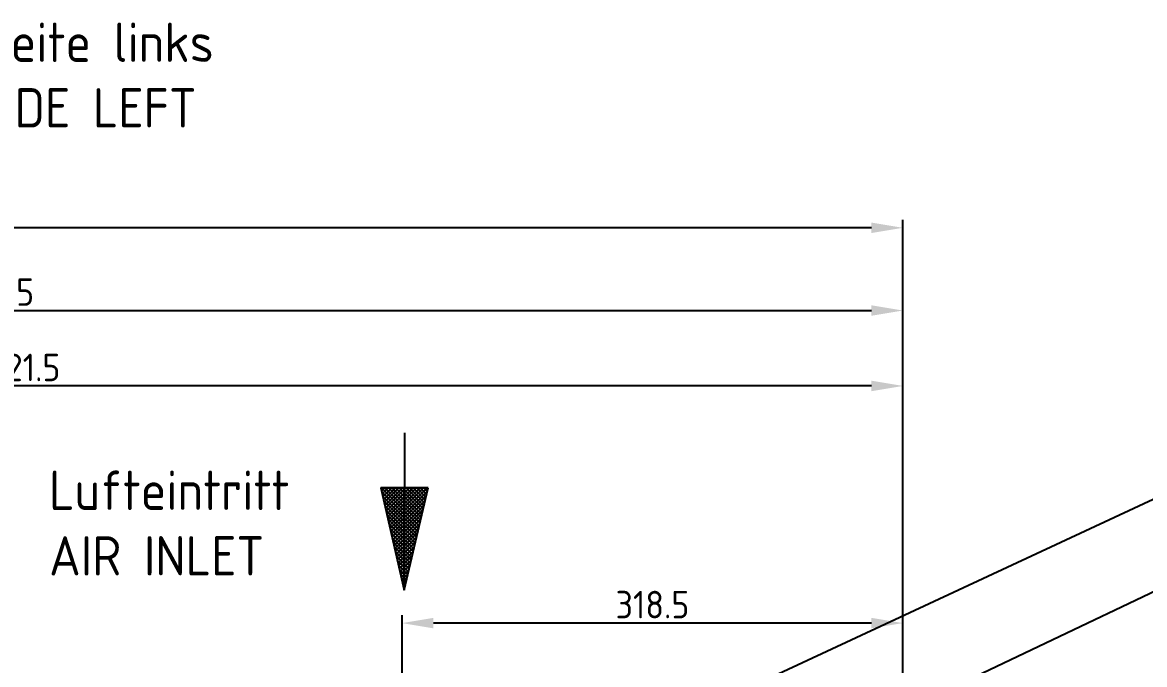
# Model space of a CAD drawing. Extents: x 138 to 6334, y 107 to 3959.
# Drawn here: x 1547 to 2261, y 3534 to 3943 of the extents above; entities that cross this region are included whole.
import ezdxf

# ---------------------------------------------------------------- set-up
doc = ezdxf.new("R2010")
doc.units = 0
doc.layers.get('0').update_dxf_attribs({"linetype": 'CONTINUOUS'})
doc.layers.get('DEFPOINTS').update_dxf_attribs({"linetype": 'CONTINUOUS'})
for name, color, linetype in [('5', 3, 'CONTINUOUS'), ('LV-6', 2, 'CONTINUOUS'), ('RICHTUNG-0', 7, 'CONTINUOUS')]:
    doc.layers.add(name, color=color, linetype=linetype)
doc.styles.get("Standard").update_dxf_attribs({"font": 'geniso.shx'})
doc.dimstyles.new('GEN-ISO', dxfattribs={"dimscale": 5, "dimtxt": 3.5, "dimasz": 4, "dimexe": 1, "dimexo": 0, "dimgap": 0.6, "dimtad": 1, "dimtxsty": 'STANDARD', "dimcen": 0, "dimclrd": 256, "dimclre": 256, "dimclrt": 2, "dimazin": 3, "dimtp": 0.1, "dimtm": 0.1, "dimtfac": 0.71, "dimtdec": 3, "dimtmove": 0, "dimatfit": 3, "dimtzin": 0})

# ---------------------------------------------------------------- blocks, each defined once
blk = doc.blocks.new('*D62')
at = {"linetype": 'BYBLOCK'}
for p, q in [((1788.674592, 3372.72642), (1788.674592, 3565.541225)), ((2087.174592, 3560.541225), (1808.674592, 3560.541225)), ((2107.174592, 2943.70079), (2107.174592, 3565.541225))]:
    blk.add_line(p, q, dxfattribs=at)
for points in [[(1808.674592, 3563.874558), (1808.674592, 3557.207892), (1788.674592, 3560.541225)], [(2087.174592, 3563.874558), (2087.174592, 3557.207892), (2107.174592, 3560.541225)]]:
    blk.add_solid(points, dxfattribs=at)
at = {"layer": 'DEFPOINTS', "color": 0, "linetype": 'BYBLOCK'}
for p in [(1788.674592, 3560.541225), (1788.674592, 3372.72642), (2107.174592, 2943.70079)]:
    blk.add_point(p, dxfattribs=at)
at = {"color": 2, "linetype": 'BYBLOCK', "insert": (1947.924592, 3572.291225), "char_height": 17.5, "attachment_point": 5}
blk.add_mtext('318.5', dxfattribs=at)
blk = doc.blocks.new('*X75')
at = {"color": 0}
for p, q in [((447, 262.90475), (447.077391, 262.982141)), ((447, 262.455737), (447.442214, 262.897951)), ((451.785013, 258.104234), (447, 262.889246)), ((447, 262.006724), (447.807037, 262.813761)), ((447, 261.557711), (448.17186, 262.729571)), ((447, 261.108698), (448.536683, 262.645381)), ((452.149836, 258.188424), (447.439737, 262.898522)), ((452.514658, 258.272613), (448.023454, 262.763818)), ((452.879481, 258.356803), (448.60717, 262.629115)), ((447, 260.659685), (448.901506, 262.561191)), ((447, 260.210673), (449.266328, 262.477001)), ((451.42019, 258.020044), (447, 262.440234)), ((447, 259.76166), (449.631151, 262.392811)), ((447, 259.312647), (449.995974, 262.308621)), ((447, 258.863634), (450.360797, 262.224431)), ((447, 258.414621), (450.72562, 262.140242)), ((447, 257.965609), (451.090443, 262.056052)), ((451.055367, 257.935854), (447, 261.991221)), ((447, 257.516596), (451.455266, 261.971862)), ((447, 257.067583), (451.820089, 261.887672)), ((450.690544, 257.851664), (447, 261.542208)), ((447.495859, 257.114429), (452.184912, 261.803482)), ((448.079575, 257.249133), (452.549735, 261.719292)), ((448.663292, 257.383837), (452.914557, 261.635102)), ((453.244304, 258.440993), (449.190887, 262.494411)), ((449.247009, 257.51854), (453.27938, 261.550912)), ((453.609127, 258.525183), (449.774604, 262.359707)), ((449.830725, 257.653244), (453.644203, 261.466722)), ((453.97395, 258.609373), (450.35832, 262.225003)), ((450.414442, 257.787948), (454.009026, 261.382532)), ((454.338773, 258.693563), (450.942037, 262.090299)), ((450.998159, 257.922652), (454.373849, 261.298343)), ((454.703596, 258.777753), (451.525753, 261.955595)), ((451.581875, 258.057356), (454.738672, 261.214153)), ((455.068419, 258.861943), (452.10947, 261.820892)), ((455.433242, 258.946133), (452.693187, 261.686188)), ((455.798065, 259.030323), (453.276903, 261.551484)), ((456.162888, 259.114513), (453.86062, 261.41678)), ((456.52771, 259.198702), (454.444337, 261.282076)), ((450.325721, 257.767474), (447, 261.093195)), ((449.960898, 257.683284), (447, 260.644182)), ((449.596075, 257.599094), (447, 260.19517)), ((449.231252, 257.514904), (447, 259.746157)), ((452.165592, 258.19206), (455.103495, 261.129963)), ((452.749309, 258.326764), (455.468318, 261.045773)), ((453.333025, 258.461467), (455.833141, 260.961583)), ((453.916742, 258.596171), (456.197964, 260.877393)), ((454.500458, 258.730875), (456.562787, 260.793203)), ((456.892533, 259.282892), (455.028053, 261.147372)), ((455.084175, 258.865579), (456.927609, 260.709013)), ((457.257356, 259.367082), (455.61177, 261.012668)), ((455.667892, 259.000283), (457.292432, 260.624823)), ((457.622179, 259.451272), (456.195487, 260.877965)), ((456.251608, 259.134987), (457.657255, 260.540633)), ((457.987002, 259.535462), (456.779203, 260.743261)), ((456.835325, 259.26969), (458.022078, 260.456444)), ((458.351825, 259.619652), (457.36292, 260.608557)), ((457.419042, 259.404394), (458.386901, 260.372254)), ((458.716648, 259.703842), (457.946637, 260.473853)), ((458.002758, 259.539098), (458.751724, 260.288064)), ((459.081471, 259.788032), (458.530353, 260.339149)), ((458.586475, 259.673802), (459.116547, 260.203874)), ((459.446294, 259.872222), (459.11407, 260.204445)), ((459.170192, 259.808506), (459.48137, 260.119684)), ((459.811117, 259.956412), (459.697787, 260.069742)), ((459.753908, 259.94321), (459.846193, 260.035494)), ((448.866429, 257.430714), (447, 259.297144)), ((448.501607, 257.346525), (447, 258.848131)), ((448.136784, 257.262335), (447, 258.399118)), ((447.771961, 257.178145), (447, 257.950106)), ((447.407138, 257.093955), (447, 257.501093)), ((447.042315, 257.009765), (447, 257.05208))]:
    blk.add_line(p, q, dxfattribs=at)
blk = doc.blocks.new('*D89')
at = {"linetype": 'BYBLOCK'}
for p, q in [((835.674592, 3311.099528), (835.674592, 3817.001075)), ((2087.174592, 3812.001075), (855.674592, 3812.001075)), ((2107.174592, 2765.499794), (2107.174592, 3817.001075))]:
    blk.add_line(p, q, dxfattribs=at)
for points in [[(855.674592, 3815.334408), (855.674592, 3808.667741), (835.674592, 3812.001075)], [(2087.174592, 3815.334408), (2087.174592, 3808.667741), (2107.174592, 3812.001075)]]:
    blk.add_solid(points, dxfattribs=at)
at = {"layer": 'DEFPOINTS', "color": 0, "linetype": 'BYBLOCK'}
for p in [(835.674592, 3812.001075), (835.674592, 3311.099528), (2107.174592, 2765.499794)]:
    blk.add_point(p, dxfattribs=at)
at = {"color": 2, "linetype": 'BYBLOCK', "insert": (1475.012775, 3823.751075), "char_height": 17.5, "attachment_point": 5}
blk.add_mtext('1271.5', dxfattribs=at)
blk = doc.blocks.new('*D90')
at = {"linetype": 'BYBLOCK'}
for p, q in [((939.674592, 2941.820995), (939.674592, 3764.379431)), ((2107.174592, 3746.13845), (2107.174592, 3764.379431)), ((959.674592, 3759.379431), (2087.174592, 3759.379431))]:
    blk.add_line(p, q, dxfattribs=at)
for points in [[(959.674592, 3762.712764), (959.674592, 3756.046097), (939.674592, 3759.379431)], [(2087.174592, 3762.712764), (2087.174592, 3756.046097), (2107.174592, 3759.379431)]]:
    blk.add_solid(points, dxfattribs=at)
at = {"layer": 'DEFPOINTS', "color": 0, "linetype": 'BYBLOCK'}
for p in [(2107.174592, 3759.379431), (2107.174592, 3746.13845), (939.674592, 2941.820995)]:
    blk.add_point(p, dxfattribs=at)
at = {"color": 2, "linetype": 'BYBLOCK', "insert": (1527.665839, 3771.129431), "char_height": 17.5, "attachment_point": 5}
blk.add_mtext('1167.5', dxfattribs=at)
blk = doc.blocks.new('*D91')
at = {"linetype": 'BYBLOCK'}
for p, q in [((985.674592, 3501.649902), (985.674592, 3716.400839)), ((2087.174592, 3711.400839), (1005.674592, 3711.400839)), ((2107.174592, 3679.981661), (2107.174592, 3716.400839))]:
    blk.add_line(p, q, dxfattribs=at)
for points in [[(1005.674592, 3714.734173), (1005.674592, 3708.067506), (985.674592, 3711.400839)], [(2087.174592, 3714.734173), (2087.174592, 3708.067506), (2107.174592, 3711.400839)]]:
    blk.add_solid(points, dxfattribs=at)
at = {"layer": 'DEFPOINTS', "color": 0, "linetype": 'BYBLOCK'}
for p in [(985.674592, 3711.400839), (2107.174592, 3679.981661), (985.674592, 3501.649902)]:
    blk.add_point(p, dxfattribs=at)
at = {"color": 2, "linetype": 'BYBLOCK', "insert": (1546.249344, 3723.150839), "char_height": 17.5, "attachment_point": 5}
blk.add_mtext('1121.5', dxfattribs=at)

msp = doc.modelspace()

# ---------------------------------------------------------------- linework, layer by layer
at = {"layer": '5'}
for points in [[(1962.82788, 3497.946821, 1), (1953.763661, 3493.723087, 1), (1962.82788, 3497.946821), (2632.203575, 3809.861713), (2712.72326, 3809.861713)], [(1838.777594, 3376.782075, 1), (1829.749719, 3372.481206, 1), (1838.777594, 3376.782075), (2632.203575, 3754.769328), (2722.810619, 3754.769328)]]:
    msp.add_lwpolyline(points, format="xyb", dxfattribs=at)
at = {"layer": 'RICHTUNG-0'}
for p, q in [((1790.245098, 3681.538042), (1790.144697, 3581.538092)), ((1775.209965, 3646.55312), (1790.144697, 3581.538092)), ((1805.20995, 3646.522999), (1775.209965, 3646.55312)), ((1790.144697, 3581.538092), (1805.20995, 3646.522999))]:
    msp.add_line(p, q, dxfattribs=at)

# ---------------------------------------------------------------- block references
at = {"layer": 'RICHTUNG-0', "xscale": 5, "yscale": 5, "zscale": 5, "rotation": 269.942474}
msp.add_blockref('*X75', (492.454578, 5882.842148), dxfattribs=at)

# ---------------------------------------------------------------- texts
at = {"layer": 'LV-6', "color": 7, "char_height": 25, "attachment_point": 1}
for s, insert, width in [('{Ansicht auf Motorseite links}\\P{VIEW ON ENGINE SIDE LEFT}', (1270.024975, 3942.516651), 445.024095), ('{Lufteintritt}\\P{AIR INLET}', (1564.232378, 3657.509865), 189.53221)]:
    msp.add_mtext(s, dxfattribs=dict(at, insert=insert, width=width))

# ---------------------------------------------------------------- dimensions: what is measured, and where the dimension line sits
at = {"layer": '5'}
for base, p1, p2, override, picture, middle in [((835.674592, 3812.001075), (2107.174592, 2765.499794), (835.674592, 3311.099528), {"dimdec": 2, "dimpost": '<>'}, '*D89', (1475.012775, 3812.001075)), ((2107.174592, 3759.379431), (939.674592, 2941.820995), (2107.174592, 3746.13845), {"dimdec": 2, "dimpost": '<>'}, '*D90', (1527.665839, 3759.379431)), ((985.674592, 3711.400839), (2107.174592, 3679.981661), (985.674592, 3501.649902), {"dimdec": 2, "dimpost": '<>'}, '*D91', (1546.249344, 3711.400839)), ((1788.674592, 3560.541225), (2107.174592, 2943.70079), (1788.674592, 3372.72642), {"dimpost": '<>'}, '*D62', (1947.924592, 3560.541225))]:
    dim = msp.add_linear_dim(base=base, p1=p1, p2=p2, dimstyle='GEN-ISO', override=override, dxfattribs=at)
    dim.commit()
    dim.dimension.update_dxf_attribs({"geometry": picture, "text_midpoint": middle, "dimtype": 160})

doc.saveas('drawing.dxf')
